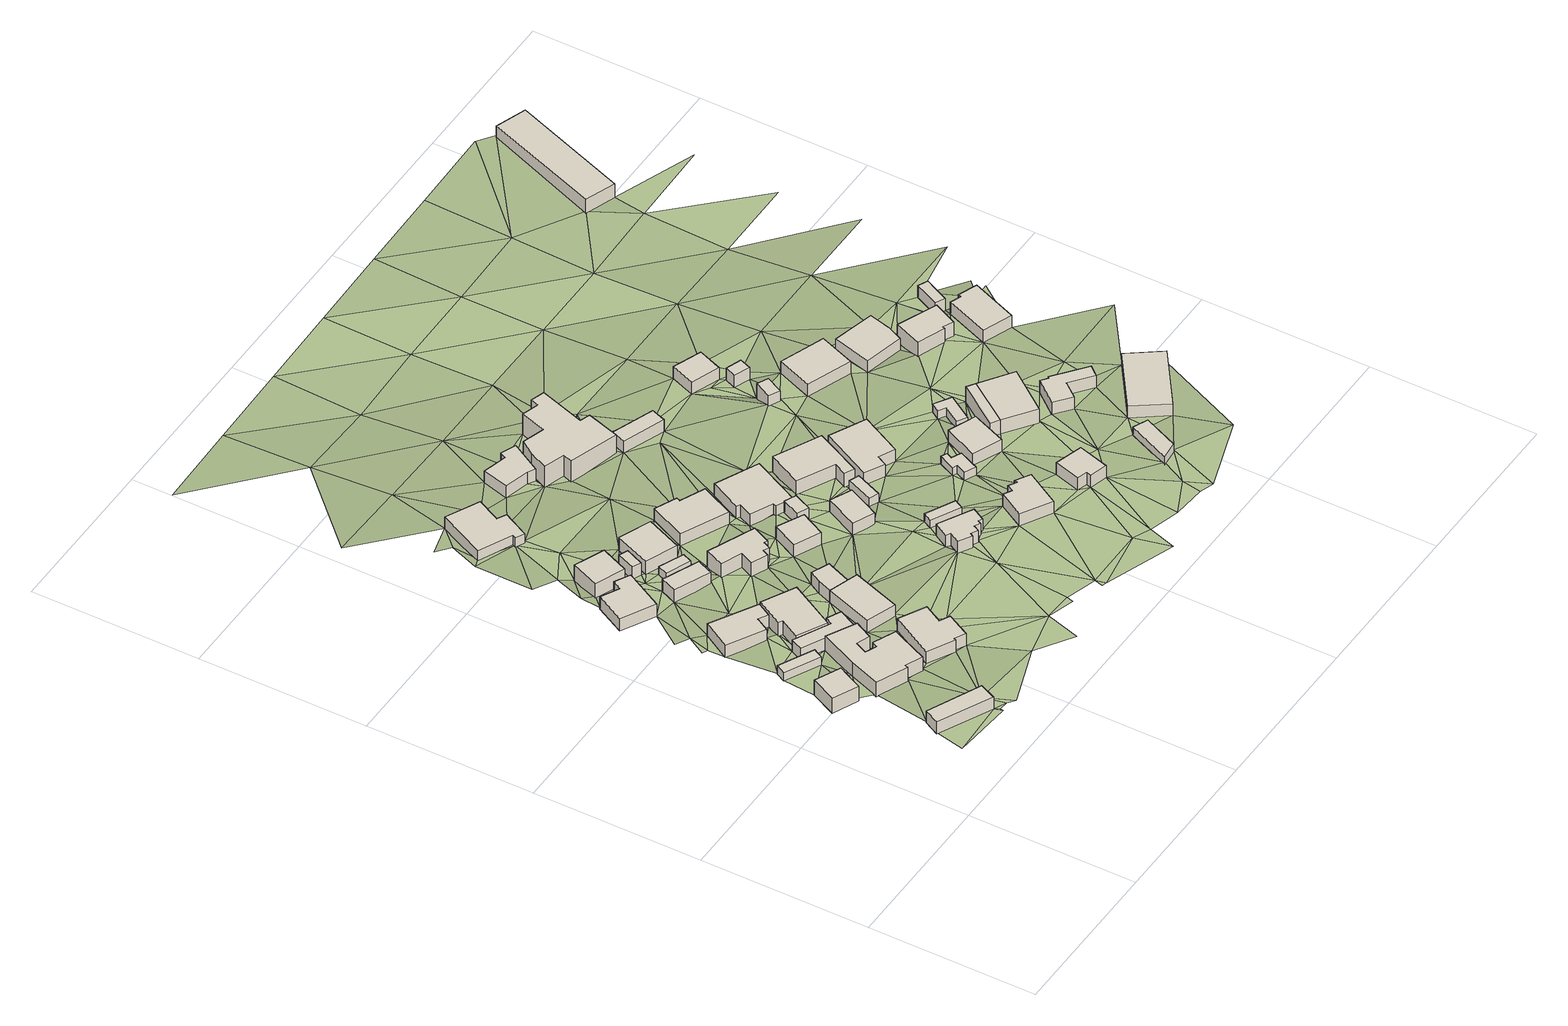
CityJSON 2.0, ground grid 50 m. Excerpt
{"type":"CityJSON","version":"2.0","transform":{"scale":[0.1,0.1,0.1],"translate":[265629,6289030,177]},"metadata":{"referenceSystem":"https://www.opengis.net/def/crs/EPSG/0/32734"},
"CityObjects":{
"building1":{"type":"Building","attributes":{"address":"Liedeman Street Mamre 7347 Cape Town","building":"civic","building:levels":"1","building_height":4.1,"roof_height":194.56,"ground_height":190.46,"plus_code":"4FRWFFPG+XQW"},"geometry":[{"type":"Solid","lod":"1","boundaries":[[[[0,1,2,3]],[[1,4,5,2]],[[4,6,7,5]],[[6,0,3,7]],[[3,2,5,7]],[[6,4,1,0]]]]}]},
"building2":{"type":"Building","attributes":{"address":"21 Adam Street Mamre 7347 Cape Town","building":"house","building:levels":"1","building_height":4.1,"roof_height":193.75,"ground_height":189.65,"plus_code":"4FRWFFQG+4P9"},"geometry":[{"type":"Solid","lod":"1","boundaries":[[[[8,9,10,11]],[[9,12,13,10]],[[12,14,15,13]],[[14,8,11,15]],[[11,10,13,15]],[[14,12,9,8]]]]}]},
"building3":{"type":"Building","attributes":{"building":"cabin","building:levels":"1","building_height":2.8,"roof_height":191.42,"ground_height":188.62,"plus_code":"4FRWFFQG+5Q7"},"geometry":[{"type":"Solid","lod":"1","boundaries":[[[[16,17,18,19]],[[17,20,21,18]],[[20,22,23,21]],[[22,16,19,23]],[[19,18,21,23]],[[22,20,17,16]]]]}]},
"building4":{"type":"Building","attributes":{"address":"23 Adam Street Mamre 7347 Cape Town","building":"house","building:levels":"1","building_height":4.1,"roof_height":193.64,"ground_height":189.54,"plus_code":"4FRWFFQG+4Q5"},"geometry":[{"type":"Solid","lod":"1","boundaries":[[[[24,25,26,27]],[[25,28,29,26]],[[28,30,31,29]],[[30,32,33,31]],[[32,34,35,33]],[[34,36,37,35]],[[36,38,39,37]],[[38,40,41,39]],[[40,42,43,41]],[[42,44,45,43]],[[44,46,47,45]],[[46,48,49,47]],[[48,24,27,49]],[[27,26,29,31,33,35,37,39,41,43,45,47,49]],[[48,46,44,42,40,38,36,34,32,30,28,25,24]]]]}]},
"building5":{"type":"Building","attributes":{"address":"5 Liedeman Street Mamre 7347 Cape Town","building":"house","building:levels":"1","building_height":4.1,"roof_height":191.62,"ground_height":187.52,"plus_code":"4FRWFFQG+6QW"},"geometry":[{"type":"Solid","lod":"1","boundaries":[[[[50,51,52,53]],[[51,54,55,52]],[[54,56,57,55]],[[56,58,59,57]],[[58,60,61,59]],[[60,50,53,61]],[[53,52,55,57,59,61]],[[60,58,56,54,51,50]]]]}]},
"building6":{"type":"Building","attributes":{"building":"yes","building:levels":"1","building_height":4.1,"roof_height":192.72,"ground_height":188.62,"plus_code":"4FRWFFQG+5R4"},"geometry":[{"type":"Solid","lod":"1","boundaries":[[[[62,63,64,65]],[[63,66,67,64]],[[66,68,69,67]],[[68,70,71,69]],[[70,72,73,71]],[[72,62,65,73]],[[65,64,67,69,71,73]],[[72,70,68,66,63,62]]]]}]},
"building7":{"type":"Building","attributes":{"address":"10 Liedeman Street Mamre 7347 Cape Town","building":"house","building:levels":"1","building_height":4.1,"roof_height":190.55,"ground_height":186.45,"plus_code":"4FRWFFQG+8QV"},"geometry":[{"type":"Solid","lod":"1","boundaries":[[[[74,75,76,77]],[[75,78,79,76]],[[78,80,81,79]],[[80,82,83,81]],[[82,84,85,83]],[[84,74,77,85]],[[77,76,79,81,83,85]],[[84,82,80,78,75,74]]]]}]},
"building8":{"type":"Building","attributes":{"address":"3 Liedeman Street Mamre 7347 Cape Town","building":"house","building:levels":"1","building_height":4.1,"roof_height":192.72,"ground_height":188.62,"plus_code":"4FRWFFQG+5RV"},"geometry":[{"type":"Solid","lod":"1","boundaries":[[[[86,87,88,89]],[[87,90,91,88]],[[90,92,93,91]],[[92,94,95,93]],[[94,96,97,95]],[[96,86,89,97]],[[89,88,91,93,95,97]],[[96,94,92,90,87,86]]]]}]},
"building9":{"type":"Building","attributes":{"address":"25 Adam Street Mamre 7347 Cape Town","building":"house","building:levels":"1","building_height":4.1,"roof_height":193.64,"ground_height":189.54,"plus_code":"4FRWFFQG+3VM"},"geometry":[{"type":"Solid","lod":"1","boundaries":[[[[98,99,100,101]],[[99,102,103,100]],[[102,104,105,103]],[[104,106,107,105]],[[106,108,109,107]],[[108,110,111,109]],[[110,112,113,111]],[[112,98,101,113]],[[101,100,103,105,107,109,111,113]],[[112,110,108,106,104,102,99,98]]]]}]},
"building10":{"type":"Building","attributes":{"address":"20 Kaap Street Mamre 7347 Cape Town","building":"house","building:levels":"1","building_height":4.1,"roof_height":190.55,"ground_height":186.45,"plus_code":"4FRWFFQG+9QQ"},"geometry":[{"type":"Solid","lod":"1","boundaries":[[[[114,115,116,117]],[[115,118,119,116]],[[118,120,121,119]],[[120,114,117,121]],[[117,116,119,121]],[[120,118,115,114]]]]}]},
"building11":{"type":"Building","attributes":{"address":"8 Liedeman Street Mamre 7347 Cape Town","building":"house","building:levels":"1","building_height":4.1,"roof_height":190.55,"ground_height":186.45,"plus_code":"4FRWFFQG+8R8"},"geometry":[{"type":"Solid","lod":"1","boundaries":[[[[122,123,124,125]],[[123,126,127,124]],[[126,128,129,127]],[[128,122,125,129]],[[125,124,127,129]],[[128,126,123,122]]]]}]},
"building12":{"type":"Building","attributes":{"address":"1 Liedeman Street Mamre 7347 Cape Town","building":"house","building:levels":"1","building_height":4.1,"roof_height":192.74,"ground_height":188.64,"plus_code":"4FRWFFQG+5V4"},"geometry":[{"type":"Solid","lod":"1","boundaries":[[[[130,131,132,133]],[[131,134,135,132]],[[134,136,137,135]],[[136,138,139,137]],[[138,130,133,139]],[[133,132,135,137,139]],[[138,136,134,131,130]]]]}]},
"building13":{"type":"Building","attributes":{"building":"garage","building:levels":"1","building_height":4.1,"roof_height":190.55,"ground_height":186.45,"plus_code":"4FRWFFQG+9R7"},"geometry":[{"type":"Solid","lod":"1","boundaries":[[[[140,141,142,143]],[[141,144,145,142]],[[144,146,147,145]],[[146,140,143,147]],[[143,142,145,147]],[[146,144,141,140]]]]}]},
"building14":{"type":"Building","attributes":{"building":"cabin","building:levels":"1","building_height":2.8,"roof_height":189.25,"ground_height":186.45,"plus_code":"4FRWFFQG+8RQ"},"geometry":[{"type":"Solid","lod":"1","boundaries":[[[[148,149,150,151]],[[149,152,153,150]],[[152,154,155,153]],[[154,148,151,155]],[[151,150,153,155]],[[154,152,149,148]]]]}]},
"building15":{"type":"Building","attributes":{"address":"Liedeman Street Mamre 7347 Cape Town","building":"garage","building:levels":"1","building_height":4.1,"roof_height":192.74,"ground_height":188.64,"plus_code":"4FRWFFQG+5VX"},"geometry":[{"type":"Solid","lod":"1","boundaries":[[[[131,130,133,132]],[[130,156,157,133]],[[156,158,159,157]],[[158,160,161,159]],[[160,131,132,161]],[[132,133,157,159,161]],[[160,158,156,130,131]]]]}]},
"building16":{"type":"Building","attributes":{"address":"43 Mamre 7347 Cape Town","building":"house","building:levels":"1","building_height":4.1,"roof_height":187.73,"ground_height":183.63,"plus_code":"4FRWFFQG+GRC"},"geometry":[{"type":"Solid","lod":"1","boundaries":[[[[162,163,164,165]],[[163,166,167,164]],[[166,168,169,167]],[[168,170,171,169]],[[170,172,173,171]],[[172,174,175,173]],[[174,176,177,175]],[[176,162,165,177]],[[165,164,167,169,171,173,175,177]],[[176,174,172,170,168,166,163,162]]]]}]},
"building17":{"type":"Building","attributes":{"address":"21 Kaap Street Mamre 7347 Cape Town","building":"house","building:levels":"1","building_height":4.1,"roof_height":190.55,"ground_height":186.45,"plus_code":"4FRWFFQG+9V6"},"geometry":[{"type":"Solid","lod":"1","boundaries":[[[[178,179,180,181]],[[179,182,183,180]],[[182,184,185,183]],[[184,178,181,185]],[[181,180,183,185]],[[184,182,179,178]]]]}]},
"building18":{"type":"Building","attributes":{"address":"6 Liedeman Street Mamre 7347 Cape Town","building":"house","building:levels":"1","building_height":4.1,"roof_height":191.62,"ground_height":187.52,"plus_code":"4FRWFFQG+7WJ"},"geometry":[{"type":"Solid","lod":"1","boundaries":[[[[186,187,188,189]],[[187,190,191,188]],[[190,192,193,191]],[[192,194,195,193]],[[194,196,197,195]],[[196,198,199,197]],[[198,200,201,199]],[[200,202,203,201]],[[202,204,205,203]],[[204,186,189,205]],[[189,188,191,193,195,197,199,201,203,205]],[[204,202,200,198,196,194,192,190,187,186]]]]}]},
"building19":{"type":"Building","attributes":{"address":"4 Liedeman Street Mamre 7347 Cape Town","building":"house","building:levels":"1","building_height":4.1,"roof_height":191.62,"ground_height":187.52,"plus_code":"4FRWFFQG+7X2"},"geometry":[{"type":"Solid","lod":"1","boundaries":[[[[206,207,208,209]],[[207,210,211,208]],[[210,212,213,211]],[[212,206,209,213]],[[209,208,211,213]],[[212,210,207,206]]]]}]},
"building20":{"type":"Building","attributes":{"address":"22 Kaap Street Mamre 7347 Cape Town","building":"house","building:levels":"1","building_height":4.1,"roof_height":190.21,"ground_height":186.11,"plus_code":"4FRWFFQG+9W4"},"geometry":[{"type":"Solid","lod":"1","boundaries":[[[[214,215,216,217]],[[215,218,219,216]],[[218,220,221,219]],[[220,222,223,221]],[[222,224,225,223]],[[224,214,217,225]],[[217,216,219,221,223,225]],[[224,222,220,218,215,214]]]]}]},
"building21":{"type":"Building","attributes":{"building":"garage","building:levels":"1","building_height":4.1,"roof_height":191.6,"ground_height":187.5,"plus_code":"4FRWFFQG+7XG"},"geometry":[{"type":"Solid","lod":"1","boundaries":[[[[226,227,228,229]],[[227,230,231,228]],[[230,232,233,231]],[[232,226,229,233]],[[229,228,231,233]],[[232,230,227,226]]]]}]},
"building22":{"type":"Building","attributes":{"address":"Mamre 7347 Cape Town","building":"house","building:levels":"1","building_height":4.1,"roof_height":186.85,"ground_height":182.75,"plus_code":"4FRWFFQG+GWJ"},"geometry":[{"type":"Solid","lod":"1","boundaries":[[[[234,235,236,237]],[[235,238,239,236]],[[238,240,241,239]],[[240,242,243,241]],[[242,244,245,243]],[[244,246,247,245]],[[246,234,237,247]],[[237,236,239,241,243,245,247]],[[246,244,242,240,238,235,234]]]]}]},
"building23":{"type":"Building","attributes":{"address":"3 Elim Street Mamre 7347 Cape Town","building":"house","building:levels":"1","building_height":4.1,"roof_height":192.75,"ground_height":188.65,"plus_code":"4FRWFFQH+42H"},"geometry":[{"type":"Solid","lod":"1","boundaries":[[[[248,249,250,251]],[[249,252,253,250]],[[252,254,255,253]],[[254,256,257,255]],[[256,258,259,257]],[[258,260,261,259]],[[260,262,263,261]],[[262,264,265,263]],[[264,266,267,265]],[[266,268,269,267]],[[268,270,271,269]],[[270,248,251,271]],[[251,250,253,255,257,259,261,263,265,267,269,271]],[[270,268,266,264,262,260,258,256,254,252,249,248]]]]}]},
"building24":{"type":"Building","attributes":{"address":"2 Liedeman Street Mamre 7347 Cape Town","building":"house","building:levels":"1","building_height":4.1,"roof_height":191.6,"ground_height":187.5,"plus_code":"4FRWFFQH+62F"},"geometry":[{"type":"Solid","lod":"1","boundaries":[[[[272,273,274,275]],[[273,276,277,274]],[[276,278,279,277]],[[278,272,275,279]],[[275,274,277,279]],[[278,276,273,272]]]]}]},
"building25":{"type":"Building","attributes":{"address":"23 Kaap Street Mamre 7347 Cape Town","building":"house","building:levels":"1","building_height":4.1,"roof_height":190.15,"ground_height":186.05,"plus_code":"4FRWFFQG+8X8"},"geometry":[{"type":"Solid","lod":"1","boundaries":[[[[280,281,282,283]],[[281,284,285,282]],[[284,286,287,285]],[[286,288,289,287]],[[288,290,291,289]],[[290,292,293,291]],[[292,294,295,293]],[[294,280,283,295]],[[283,282,285,287,289,291,293,295]],[[294,292,290,288,286,284,281,280]]]]}]},
"building26":{"type":"Building","attributes":{"building":"cabin","building:levels":"1","building_height":2.8,"roof_height":191.45,"ground_height":188.65,"plus_code":"4FRWFFQH+43R"},"geometry":[{"type":"Solid","lod":"1","boundaries":[[[[296,297,298,299]],[[297,300,301,298]],[[300,302,303,301]],[[302,296,299,303]],[[299,298,301,303]],[[302,300,297,296]]]]}]},
"building27":{"type":"Building","attributes":{"building":"cabin","building:levels":"1","building_height":2.8,"roof_height":190.3,"ground_height":187.5,"plus_code":"4FRWFFQH+63J"},"geometry":[{"type":"Solid","lod":"1","boundaries":[[[[304,305,306,307]],[[305,308,309,306]],[[308,310,311,309]],[[310,304,307,311]],[[307,306,309,311]],[[310,308,305,304]]]]}]},
"building28":{"type":"Building","attributes":{"address":"8 Gousblom Avenue Mamre 7347 Cape Town","building":"house","building:levels":"2","building_height":6.9,"roof_height":189.65,"ground_height":182.75,"plus_code":"4FRWFFQG+GX6"},"geometry":[{"type":"Solid","lod":"1","boundaries":[[[[312,313,314,315]],[[313,316,317,314]],[[316,318,319,317]],[[318,320,321,319]],[[320,322,323,321]],[[322,324,325,323]],[[324,326,327,325]],[[326,328,329,327]],[[328,330,331,329]],[[330,332,333,331]],[[332,334,335,333]],[[334,336,337,335]],[[336,312,315,337]],[[315,314,317,319,321,323,325,327,329,331,333,335,337]],[[336,334,332,330,328,326,324,322,320,318,316,313,312]]]]}]},
"building29":{"type":"Building","attributes":{"address":"2 Elim Street Mamre 7347 Cape Town","building":"house","building:levels":"1","building_height":4.1,"roof_height":193.59,"ground_height":189.49,"plus_code":"4FRWFFQH+34V"},"geometry":[{"type":"Solid","lod":"1","boundaries":[[[[338,339,340,341]],[[339,342,343,340]],[[342,344,345,343]],[[344,346,347,345]],[[346,348,349,347]],[[348,350,351,349]],[[350,352,353,351]],[[352,338,341,353]],[[341,340,343,345,347,349,351,353]],[[352,350,348,346,344,342,339,338]]]]}]},
"building30":{"type":"Building","attributes":{"address":"24 Kaap Street Mamre 7347 Cape Town","building":"house","building:levels":"1","building_height":4.1,"roof_height":191.6,"ground_height":187.5,"plus_code":"4FRWFFQH+73F"},"geometry":[{"type":"Solid","lod":"1","boundaries":[[[[354,355,356,357]],[[355,358,359,356]],[[358,360,361,359]],[[360,362,363,361]],[[362,364,365,363]],[[364,354,357,365]],[[357,356,359,361,363,365]],[[364,362,360,358,355,354]]]]}]},
"building31":{"type":"Building","attributes":{"address":"7 Gousblom Avenue Mamre 7347 Cape Town","building":"house","building:levels":"1","building_height":4.1,"roof_height":188.27,"ground_height":184.17,"plus_code":"4FRWFFQH+F24"},"geometry":[{"type":"Solid","lod":"1","boundaries":[[[[366,367,368,369]],[[367,370,371,368]],[[370,372,373,371]],[[372,366,369,373]],[[369,368,371,373]],[[372,370,367,366]]]]}]},
"building32":{"type":"Building","attributes":{"address":"25 Kaap Street Mamre 7347 Cape Town","building":"house","building:levels":"1","building_height":4.1,"roof_height":191.55,"ground_height":187.45,"plus_code":"4FRWFFQH+742"},"geometry":[{"type":"Solid","lod":"1","boundaries":[[[[374,375,376,377]],[[375,378,379,376]],[[378,380,381,379]],[[380,382,383,381]],[[382,384,385,383]],[[384,374,377,385]],[[377,376,379,381,383,385]],[[384,382,380,378,375,374]]]]}]},
"building33":{"type":"Building","attributes":{"address":"Kaap Street Mamre 7347 Cape Town","building":"cabin","building:levels":"1","building_height":2.8,"roof_height":191.45,"ground_height":188.65,"plus_code":"4FRWFFQH+549"},"geometry":[{"type":"Solid","lod":"1","boundaries":[[[[386,387,388,389]],[[387,390,391,388]],[[390,392,393,391]],[[392,394,395,393]],[[394,396,397,395]],[[396,398,399,397]],[[398,400,401,399]],[[400,386,389,401]],[[389,388,391,393,395,397,399,401]],[[400,398,396,394,392,390,387,386]]]]}]},
"building34":{"type":"Building","attributes":{"address":"1 Elim Street Mamre 7347 Cape Town","building":"house","building:levels":"1","building_height":4.1,"roof_height":193.57,"ground_height":189.47,"plus_code":"4FRWFFQH+359"},"geometry":[{"type":"Solid","lod":"1","boundaries":[[[[402,403,404,405]],[[403,406,407,404]],[[406,408,409,407]],[[408,410,411,409]],[[410,412,413,411]],[[412,402,405,413]],[[405,404,407,409,411,413]],[[412,410,408,406,403,402]]]]}]},
"building35":{"type":"Building","attributes":{"address":"26 Kaap Street Mamre 7347 Cape Town","building":"house","building:levels":"1","building_height":4.1,"roof_height":192.75,"ground_height":188.65,"plus_code":"4FRWFFQH+55G"},"geometry":[{"type":"Solid","lod":"1","boundaries":[[[[414,415,416,417]],[[415,418,419,416]],[[418,420,421,419]],[[420,414,417,421]],[[417,416,419,421]],[[420,418,415,414]]]]}]},
"building36":{"type":"Building","attributes":{"building":"cabin","building:levels":"1","building_height":2.8,"roof_height":188.77,"ground_height":185.97,"plus_code":"4FRWFFQH+95C"},"geometry":[{"type":"Solid","lod":"1","boundaries":[[[[422,423,424,425]],[[423,426,427,424]],[[426,428,429,427]],[[428,422,425,429]],[[425,424,427,429]],[[428,426,423,422]]]]}]},
"building37":{"type":"Building","attributes":{"building":"cabin","building:levels":"1","building_height":2.8,"roof_height":192.27,"ground_height":189.47,"plus_code":"4FRWFFQH+27F"},"geometry":[{"type":"Solid","lod":"1","boundaries":[[[[430,431,432,433]],[[431,434,435,432]],[[434,436,437,435]],[[436,430,433,437]],[[433,432,435,437]],[[436,434,431,430]]]]}]},
"building38":{"type":"Building","attributes":{"building":"cabin","building:levels":"1","building_height":2.8,"roof_height":190.32,"ground_height":187.52,"plus_code":"4FRWFFQH+667"},"geometry":[{"type":"Solid","lod":"1","boundaries":[[[[438,439,440,441]],[[439,442,443,440]],[[442,444,445,443]],[[444,446,447,445]],[[446,448,449,447]],[[448,438,441,449]],[[441,440,443,445,447,449]],[[448,446,444,442,439,438]]]]}]},
"building39":{"type":"Building","attributes":{"building":"garage","building:levels":"1","building_height":4.1,"roof_height":192.78,"ground_height":188.68,"plus_code":"4FRWFFQH+56P"},"geometry":[{"type":"Solid","lod":"1","boundaries":[[[[450,451,452,453]],[[451,454,455,452]],[[454,456,457,455]],[[456,450,453,457]],[[453,452,455,457]],[[456,454,451,450]]]]}]},
"building40":{"type":"Building","attributes":{"address":"6 Gousblom Avenue Mamre 7347 Cape Town","building":"house","building:levels":"1","building_height":4.1,"roof_height":187.82,"ground_height":183.72,"plus_code":"4FRWFFQH+F45"},"geometry":[{"type":"Solid","lod":"1","boundaries":[[[[458,459,460,461]],[[459,462,463,460]],[[462,464,465,463]],[[464,458,461,465]],[[461,460,463,465]],[[464,462,459,458]]]]}]},
"building41":{"type":"Building","attributes":{"address":"Gousblom Avenue Mamre 7347 Cape Town","building":"garage","building:levels":"1","building_height":4.1,"roof_height":187.82,"ground_height":183.72,"plus_code":"4FRWFFQH+C57"},"geometry":[{"type":"Solid","lod":"1","boundaries":[[[[466,467,468,469]],[[467,470,471,468]],[[470,472,473,471]],[[472,466,469,473]],[[469,468,471,473]],[[472,470,467,466]]]]}]},
"building42":{"type":"Building","attributes":{"address":"27 Kaap Street Mamre 7347 Cape Town","building":"house","building:levels":"1","building_height":4.1,"roof_height":192.78,"ground_height":188.68,"plus_code":"4FRWFFQH+57C"},"geometry":[{"type":"Solid","lod":"1","boundaries":[[[[451,450,453,452]],[[450,474,475,453]],[[474,476,477,475]],[[476,451,452,477]],[[452,453,475,477]],[[476,474,450,451]]]]}]},
"building43":{"type":"Building","attributes":{"address":"4 Gousblom Avenue Mamre 7347 Cape Town","building":"house","building:levels":"1","building_height":4.1,"roof_height":189.99,"ground_height":185.89,"plus_code":"4FRWFFQH+962"},"geometry":[{"type":"Solid","lod":"1","boundaries":[[[[478,479,480,481]],[[479,482,483,480]],[[482,484,485,483]],[[484,478,481,485]],[[481,480,483,485]],[[484,482,479,478]]]]}]},
"building44":{"type":"Building","attributes":{"address":"28 Kaap Street Mamre 7347 Cape Town","building":"house","building:levels":"1","building_height":4.1,"roof_height":192.83,"ground_height":188.73,"plus_code":"4FRWFFQH+47X"},"geometry":[{"type":"Solid","lod":"1","boundaries":[[[[486,487,488,489]],[[487,490,491,488]],[[490,492,493,491]],[[492,494,495,493]],[[494,496,497,495]],[[496,498,499,497]],[[498,500,501,499]],[[500,486,489,501]],[[489,488,491,493,495,497,499,501]],[[500,498,496,494,492,490,487,486]]]]}]},
"building45":{"type":"Building","attributes":{"address":"30 Kaap Street Mamre 7347 Cape Town","building":"house","building:levels":"1","building_height":4.1,"roof_height":193.74,"ground_height":189.64,"plus_code":"4FRWFFQH+38H"},"geometry":[{"type":"Solid","lod":"1","boundaries":[[[[502,503,504,505]],[[503,506,507,504]],[[506,508,509,507]],[[508,502,505,509]],[[505,504,507,509]],[[508,506,503,502]]]]}]},
"building46":{"type":"Building","attributes":{"address":"3 Gousblom Avenue Mamre 7347 Cape Town","building":"house","building:levels":"1","building_height":4.1,"roof_height":189.99,"ground_height":185.89,"plus_code":"4FRWFFQH+87M"},"geometry":[{"type":"Solid","lod":"1","boundaries":[[[[510,511,512,513]],[[511,514,515,512]],[[514,516,517,515]],[[516,518,519,517]],[[518,510,513,519]],[[513,512,515,517,519]],[[518,516,514,511,510]]]]}]},
"building47":{"type":"Building","attributes":{"address":"2 Gousblom Avenue Mamre 7347 Cape Town","building":"house","building:levels":"1","building_height":4.1,"roof_height":191.67,"ground_height":187.57,"plus_code":"4FRWFFQH+78M"},"geometry":[{"type":"Solid","lod":"1","boundaries":[[[[520,521,522,523]],[[521,524,525,522]],[[524,526,527,525]],[[526,528,529,527]],[[528,530,531,529]],[[530,520,523,531]],[[523,522,525,527,529,531]],[[530,528,526,524,521,520]]]]}]},
"building48":{"type":"Building","attributes":{"address":"29 Kaap Street Mamre 7347 Cape Town","building":"house","building:levels":"1","building_height":4.1,"roof_height":191.67,"ground_height":187.57,"plus_code":"4FRWFFQH+793"},"geometry":[{"type":"Solid","lod":"1","boundaries":[[[[532,533,534,535]],[[533,536,537,534]],[[536,538,539,537]],[[538,540,541,539]],[[540,542,543,541]],[[542,532,535,543]],[[535,534,537,539,541,543]],[[542,540,538,536,533,532]]]]}]},
"building49":{"type":"Building","attributes":{"building":"garage","building:levels":"1","building_height":4.1,"roof_height":190.01,"ground_height":185.91,"plus_code":"4FRWFFQH+893"},"geometry":[{"type":"Solid","lod":"1","boundaries":[[[[544,545,546,547]],[[545,548,549,546]],[[548,550,551,549]],[[550,544,547,551]],[[547,546,549,551]],[[550,548,545,544]]]]}]},
"building50":{"type":"Building","attributes":{"building":"greenhouse","building:levels":"1","building_height":4.1,"roof_height":186.63,"ground_height":182.53,"plus_code":"4FRWFFQH+P98"},"geometry":[{"type":"Solid","lod":"1","boundaries":[[[[552,553,554,555]],[[553,556,557,554]],[[556,558,559,557]],[[558,552,555,559]],[[555,554,557,559]],[[558,556,553,552]]]]}]},
"terrain1":{"type":"TINRelief","geometry":[{"type":"CompositeSurface","lod":"1","boundaries":[[[4,560,561]],[[4,561,562]],[[563,564,565]],[[4,562,566]],[[567,565,568]],[[6,564,563]],[[17,569,14]],[[4,566,570]],[[567,568,571]],[[571,17,14]],[[4,570,6]],[[572,6,570]],[[571,568,17]],[[573,20,63]],[[573,63,62]],[[574,573,575]],[[564,6,576]],[[577,578,579]],[[50,578,574]],[[580,564,576]],[[17,568,24]],[[62,575,573]],[[50,579,578]],[[24,20,17]],[[24,63,20]],[[572,581,6]],[[582,579,75]],[[576,6,102]],[[44,583,584]],[[585,584,583]],[[62,586,587]],[[66,63,24]],[[62,587,575]],[[44,584,588]],[[72,586,62]],[[99,589,576]],[[99,576,102]],[[590,587,586]],[[579,50,122]],[[102,6,106]],[[588,584,589]],[[575,587,58]],[[6,581,106]],[[72,591,586]],[[58,56,575]],[[122,75,579]],[[66,24,48]],[[592,593,594]],[[589,99,98]],[[50,60,595]],[[589,134,588]],[[122,50,595]],[[48,588,134]],[[86,58,587]],[[591,72,70]],[[82,80,594]],[[594,80,592]],[[134,66,48]],[[106,104,102]],[[60,58,86]],[[134,589,98]],[[134,68,66]],[[593,592,120]],[[122,128,75]],[[70,596,591]],[[75,128,78]],[[597,593,120]],[[598,592,80]],[[60,86,596]],[[131,70,68]],[[134,98,599]],[[131,68,134]],[[122,595,600]],[[80,78,598]],[[601,602,597]],[[602,601,603]],[[131,596,70]],[[604,595,60]],[[78,128,605]],[[98,112,599]],[[140,598,78]],[[581,606,106]],[[78,605,140]],[[110,108,607]],[[605,128,154]],[[607,112,110]],[[608,609,603]],[[597,120,610]],[[606,108,106]],[[611,600,595]],[[141,140,605]],[[60,596,604]],[[603,601,608]],[[598,140,146]],[[605,154,152]],[[605,612,141]],[[128,126,154]],[[152,612,605]],[[604,611,595]],[[581,613,606]],[[160,596,131]],[[146,118,598]],[[610,120,118]],[[108,606,607]],[[610,601,597]],[[141,612,144]],[[596,160,158]],[[614,609,162]],[[162,609,608]],[[615,608,601]],[[126,600,611]],[[148,154,126]],[[178,612,152]],[[616,118,146]],[[617,138,599]],[[144,612,616]],[[596,158,618]],[[146,144,616]],[[604,596,618]],[[610,118,616]],[[611,186,126]],[[601,610,619]],[[126,186,148]],[[152,149,178]],[[620,611,604]],[[148,186,149]],[[156,130,138]],[[621,162,622]],[[599,112,623]],[[112,607,623]],[[186,215,149]],[[206,158,156]],[[178,149,215]],[[618,158,206]],[[606,624,607]],[[623,617,599]],[[625,618,626]],[[606,627,628]],[[618,629,626]],[[178,215,179]],[[172,176,174]],[[629,618,206]],[[630,619,610]],[[621,622,631]],[[138,617,272]],[[610,616,630]],[[632,626,629]],[[626,632,633]],[[622,162,176]],[[272,156,138]],[[624,606,628]],[[214,616,179]],[[186,218,215]],[[206,156,207]],[[624,623,607]],[[619,634,172]],[[632,629,212]],[[212,629,206]],[[215,214,179]],[[635,218,186]],[[172,235,176]],[[632,212,635]],[[156,272,207]],[[630,616,214]],[[248,617,623]],[[628,636,624]],[[622,176,234]],[[637,272,617]],[[617,248,637]],[[212,286,635]],[[630,634,619]],[[636,638,639]],[[235,172,634]],[[234,176,235]],[[631,640,641]],[[218,635,286]],[[210,226,212]],[[286,212,642]],[[214,224,630]],[[281,218,286]],[[643,623,624]],[[642,212,226]],[[207,272,227]],[[227,210,207]],[[248,623,249]],[[286,284,281]],[[643,624,644]],[[281,220,218]],[[226,210,227]],[[224,222,220]],[[624,636,338]],[[235,634,238]],[[636,639,645]],[[646,286,642]],[[622,647,631]],[[226,232,642]],[[648,643,644]],[[270,637,248]],[[649,272,637]],[[622,234,647]],[[272,278,227]],[[634,240,238]],[[644,624,338]],[[630,650,634]],[[281,280,220]],[[637,270,296]],[[642,232,651]],[[652,644,653]],[[240,634,654]],[[230,227,278]],[[649,637,302]],[[230,651,232]],[[234,246,244]],[[296,302,637]],[[650,655,634]],[[372,630,224]],[[645,639,656]],[[338,653,644]],[[657,653,658]],[[296,270,297]],[[659,230,278]],[[654,242,240]],[[230,660,651]],[[338,636,339]],[[244,647,234]],[[653,338,658]],[[302,308,649]],[[339,636,645]],[[270,268,297]],[[640,631,661]],[[372,650,630]],[[276,649,305]],[[660,230,659]],[[220,662,224]],[[276,659,278]],[[649,308,305]],[[654,663,242]],[[651,660,294]],[[308,302,300]],[[661,631,647]],[[220,280,662]],[[658,352,268]],[[352,658,338]],[[304,659,276]],[[276,305,304]],[[663,664,242]],[[268,352,297]],[[280,294,665]],[[242,666,244]],[[660,659,667]],[[656,668,645]],[[662,372,224]],[[304,669,659]],[[300,297,352]],[[650,372,670]],[[647,244,666]],[[660,354,294]],[[669,667,659]],[[662,280,665]],[[242,664,666]],[[671,310,308]],[[300,352,348]],[[304,672,669]],[[354,665,294]],[[308,300,400]],[[672,304,310]],[[671,308,380]],[[671,672,310]],[[348,352,350]],[[673,640,661]],[[670,372,370]],[[645,668,406]],[[387,300,348]],[[339,645,406]],[[400,380,308]],[[647,666,312]],[[332,670,370]],[[387,400,300]],[[344,348,346]],[[671,375,672]],[[665,366,662]],[[344,390,348]],[[342,339,402]],[[662,366,372]],[[313,312,666]],[[387,348,390]],[[406,402,339]],[[674,408,668]],[[661,647,675]],[[342,390,344]],[[382,380,384]],[[354,676,665]],[[367,332,370]],[[386,400,387]],[[334,332,677]],[[400,398,380]],[[375,678,672]],[[647,312,675]],[[406,668,408]],[[398,384,380]],[[336,334,677]],[[402,412,342]],[[402,406,403]],[[332,367,677]],[[676,354,678]],[[665,679,366]],[[390,414,392]],[[415,390,342]],[[396,394,392]],[[680,681,674]],[[681,408,674]],[[675,312,336]],[[415,342,412]],[[414,390,415]],[[420,384,398]],[[682,673,661]],[[398,396,420]],[[678,375,676]],[[392,414,420]],[[396,392,420]],[[676,679,665]],[[366,458,367]],[[682,661,675]],[[680,683,681]],[[412,410,415]],[[676,375,374]],[[684,408,681]],[[464,677,367]],[[384,420,438]],[[374,384,438]],[[408,685,410]],[[336,677,686]],[[458,366,679]],[[408,684,685]],[[681,683,687]],[[418,415,688]],[[415,689,688]],[[684,681,687]],[[464,367,458]],[[690,420,418]],[[691,673,682]],[[692,676,374]],[[415,410,693]],[[420,690,438]],[[679,676,694]],[[336,695,675]],[[685,693,410]],[[415,693,689]],[[448,374,438]],[[418,696,690]],[[679,428,458]],[[692,694,676]],[[464,686,677]],[[436,685,684]],[[438,690,439]],[[697,458,428]],[[688,454,418]],[[687,683,698]],[[459,458,697]],[[699,374,448]],[[428,466,697]],[[696,418,454]],[[682,675,695]],[[479,692,374]],[[695,336,686]],[[685,496,693]],[[472,697,466]],[[692,700,694]],[[428,701,467]],[[466,428,467]],[[436,508,685]],[[694,700,701]],[[472,459,697]],[[446,696,454]],[[496,685,498]],[[511,374,699]],[[508,498,685]],[[701,700,467]],[[511,479,374]],[[699,448,446]],[[472,470,459]],[[462,686,464]],[[502,702,687]],[[436,702,508]],[[462,459,470]],[[467,700,470]],[[699,446,454]],[[693,496,494]],[[698,502,687]],[[682,703,691]],[[699,454,451]],[[702,502,508]],[[693,494,704]],[[703,682,695]],[[498,508,486]],[[470,700,705]],[[462,470,705]],[[479,511,706]],[[500,498,486]],[[707,511,699]],[[492,490,494]],[[494,490,704]],[[708,686,462]],[[479,706,482]],[[451,532,699]],[[510,706,511]],[[482,705,700]],[[708,695,686]],[[532,451,704]],[[482,706,510]],[[691,703,709]],[[508,506,486]],[[503,502,698]],[[490,710,704]],[[511,707,514]],[[707,699,711]],[[708,462,705]],[[710,490,487]],[[699,532,711]],[[510,518,482]],[[487,486,506]],[[520,514,707]],[[710,532,704]],[[518,705,482]],[[712,703,695]],[[710,487,506]],[[514,520,516]],[[695,708,712]],[[713,711,714]],[[532,714,711]],[[532,710,533]],[[516,520,715]],[[703,716,709]],[[518,516,715]],[[542,714,532]],[[705,518,717]],[[717,708,705]],[[520,718,715]],[[506,719,710]],[[716,703,712]],[[718,714,542]],[[544,718,542]],[[710,719,533]],[[715,718,544]],[[542,545,544]],[[518,715,717]],[[538,542,540]],[[545,542,538]],[[715,544,550]],[[712,708,720]],[[721,709,716]],[[536,545,538]],[[545,536,548]],[[722,536,533]],[[708,717,720]],[[723,716,712]],[[536,724,548]],[[725,715,550]],[[725,717,715]],[[726,712,720]],[[726,723,712]],[[727,721,716]],[[728,720,717]],[[716,723,729]],[[723,726,556]],[[726,720,730]],[[729,727,716]],[[731,556,726]]]}]}
},
"vertices":[
[131,204,135],[108,159,135],[108,159,176],[131,204,176],[264,83,135],[264,83,176],[287,132,135],[287,132,176],
[55,440,117],[130,405,117],[130,405,168],[55,440,168],[167,481,117],[167,481,168],[92,516,117],[92,516,168],
[98,611,116],[200,559,116],[200,559,144],[98,611,144],[215,588,116],[215,588,144],[113,639,116],[113,639,144],
[252,579,116],[201,467,116],[201,467,166],[252,579,166],[167,375,116],[167,375,166],[258,335,116],[258,335,166],[262,345,116],[262,345,166],[312,323,116],[312,323,166],[361,433,116],[361,433,166],[295,462,116],[295,462,166],[287,445,116],[287,445,166],[253,460,116],[253,460,166],[270,495,116],[270,495,166],[310,481,116],[310,481,166],[337,534,116],[337,534,166],
[157,874,105],[109,792,105],[109,792,146],[157,874,146],[216,732,105],[216,732,146],[239,772,105],[239,772,146],[266,756,105],[266,756,146],[290,798,105],[290,798,146],
[206,649,116],[188,613,116],[188,613,157],[206,649,157],[334,540,116],[334,540,157],[363,597,116],[363,597,157],[322,617,116],[322,617,157],[311,596,116],[311,596,157],
[67,1081,94],[164,1029,94],[164,1029,136],[67,1081,136],[226,1144,94],[226,1144,136],[182,1168,94],[182,1168,136],[167,1141,94],[167,1141,136],[114,1169,94],[114,1169,136],
[288,794,105],[244,714,105],[244,714,157],[288,794,157],[255,708,105],[255,708,157],[223,650,105],[223,650,157],[308,604,105],[308,604,157],[384,743,105],[384,743,157],
[405,455,125],[334,326,125],[334,326,166],[405,455,166],[412,284,125],[412,284,166],[415,290,125],[415,290,166],[446,274,125],[446,274,166],[483,343,125],[483,343,166],[453,359,125],[453,359,166],[483,413,125],[483,413,166],
[149,1204,82],[237,1168,82],[237,1168,136],[149,1204,136],[272,1251,82],[272,1251,136],[184,1288,82],[184,1288,136],
[233,1018,94],[340,973,94],[340,973,136],[233,1018,136],[360,1021,94],[360,1021,136],[254,1066,94],[254,1066,136],
[475,645,116],[417,664,116],[417,664,157],[475,645,157],[368,522,116],[368,522,157],[456,492,116],[456,492,157],[505,635,116],[505,635,157],
[253,1156,94],[279,1145,94],[279,1145,136],[253,1156,136],[302,1198,94],[302,1198,136],[275,1209,94],[275,1209,136],
[364,1047,94],[376,1076,94],[376,1076,122],[364,1047,122],[304,1107,94],[304,1107,122],[291,1077,94],[291,1077,122],
[504,718,116],[504,718,157],[452,740,116],[452,740,157],[433,707,116],[433,707,157],
[199,1684,66],[130,1544,66],[130,1544,107],[199,1684,107],[227,1497,66],[227,1497,107],[222,1487,66],[222,1487,107],[249,1474,66],[249,1474,107],[288,1552,66],[288,1552,107],[262,1566,66],[262,1566,107],[296,1636,66],[296,1636,107],
[383,1099,91],[428,1206,91],[428,1206,136],[383,1099,136],[334,1244,91],[334,1244,136],[290,1137,91],[290,1137,136],
[395,1017,91],[372,961,91],[372,961,146],[395,1017,146],[432,936,91],[432,936,146],[414,897,91],[414,897,146],[462,876,91],[462,876,146],[471,895,91],[471,895,146],[488,887,91],[488,887,146],[498,908,91],[498,908,146],[508,904,91],[508,904,146],[533,958,91],[533,958,146],
[529,839,105],[606,802,105],[606,802,146],[529,839,146],[643,876,105],[643,876,146],[566,914,105],[566,914,146],
[479,1225,91],[429,1117,91],[429,1117,132],[479,1225,132],[566,1054,91],[566,1054,132],[611,1152,91],[611,1152,132],[538,1185,91],[538,1185,132],[543,1196,91],[543,1196,132],
[638,893,105],[671,878,105],[671,878,146],[638,893,146],[695,931,105],[695,931,146],[662,946,105],[662,946,146],
[410,1692,58],[389,1614,58],[389,1614,98],[410,1692,98],[462,1594,58],[462,1594,98],[484,1582,58],[484,1582,98],[536,1673,58],[536,1673,98],[492,1691,58],[492,1691,98],[483,1673,58],[483,1673,98],
[750,516,117],[763,509,117],[763,509,158],[750,516,158],[745,478,117],[745,478,158],[783,456,117],[783,456,158],[788,465,117],[788,465,158],[808,454,117],[808,454,158],[818,472,117],[818,472,158],[834,463,117],[834,463,158],[840,474,117],[840,474,158],[852,468,117],[852,468,158],[873,506,117],[873,506,158],[775,560,117],[775,560,158],
[678,752,105],[741,723,105],[741,723,146],[678,752,146],[787,819,105],[787,819,146],[725,848,105],[725,848,146],
[639,1142,91],[593,1048,91],[593,1048,132],[639,1142,132],[603,1043,91],[603,1043,132],[585,1004,91],[585,1004,132],[650,972,91],[650,972,132],[646,963,91],[646,963,132],[695,940,91],[695,940,132],[765,1083,91],[765,1083,132],
[792,588,117],[876,545,117],[876,545,144],[792,588,144],[890,571,117],[890,571,144],[806,614,117],[806,614,144],
[826,851,105],[794,772,105],[794,772,133],[826,851,133],[822,760,105],[822,760,133],[855,839,105],[855,839,133],
[678,1712,55],[670,1688,55],[670,1688,127],[678,1712,127],[621,1703,55],[621,1703,127],[597,1627,55],[597,1627,127],[530,1648,55],[530,1648,127],[501,1604,55],[501,1604,127],[477,1551,55],[477,1551,127],[539,1531,55],[539,1531,127],[530,1504,55],[530,1504,127],[675,1456,55],[675,1456,127],[705,1554,55],[705,1554,127],[675,1564,55],[675,1564,127],[719,1699,55],[719,1699,127],
[909,392,125],[996,342,125],[996,342,166],[909,392,166],[1055,444,125],[1055,444,166],[1013,469,125],[1013,469,166],[1011,459,125],[1011,459,166],[987,473,125],[987,473,166],[976,454,125],[976,454,166],[952,468,125],[952,468,166],
[793,1059,91],[743,959,91],[743,959,146],[793,1059,146],[849,905,91],[849,905,146],[831,868,91],[831,868,146],[859,854,91],[859,854,146],[926,993,91],[926,993,146],
[801,1389,72],[817,1432,72],[817,1432,113],[801,1389,113],[693,1478,72],[693,1478,113],[677,1435,72],[677,1435,113],
[1039,926,104],[934,978,104],[934,978,146],[1039,926,146],[857,826,104],[857,826,146],[915,796,104],[915,796,146],[930,826,104],[930,826,146],[977,803,104],[977,803,146],
[1007,637,117],[994,607,117],[994,607,144],[1007,637,144],[1027,592,117],[1027,592,144],[1054,652,117],[1054,652,144],[1026,665,117],[1026,665,144],[1034,683,117],[1034,683,144],[1017,691,117],[1017,691,144],[994,642,117],[994,642,144],
[1104,335,125],[1134,326,125],[1134,326,166],[1104,335,166],[1130,311,125],[1130,311,166],[1182,296,125],[1182,296,166],[1209,388,125],[1209,388,166],[1126,412,125],[1126,412,166],
[1053,617,117],[1138,582,117],[1138,582,158],[1053,617,158],[1180,685,117],[1180,685,158],[1099,718,117],[1099,718,158],
[1011,1203,67],[1044,1187,67],[1044,1187,118],[1011,1203,118],[1070,1238,67],[1070,1238,118],[1037,1254,67],[1037,1254,118],
[1301,192,125],[1354,197,125],[1354,197,153],[1301,192,153],[1400,302,125],[1400,302,153],[1357,321,125],[1357,321,153],
[1172,793,105],[1192,780,105],[1192,780,133],[1172,793,133],[1161,732,105],[1161,732,133],[1189,714,105],[1189,714,133],[1236,788,105],[1236,788,133],[1188,818,105],[1188,818,133],
[1200,623,105],[1288,749,105],[1288,749,158],[1200,623,158],[1264,765,105],[1264,765,158],[1176,639,105],[1176,639,158],
[965,1405,67],[1049,1373,67],[1049,1373,108],[965,1405,108],[1077,1444,67],[1077,1444,108],[993,1476,67],[993,1476,108],
[1044,1324,67],[1090,1306,67],[1090,1306,108],[1044,1324,108],[1103,1340,67],[1103,1340,108],[1057,1357,67],[1057,1357,108],
[1287,559,105],[1287,559,158],[1381,684,105],[1381,684,158],
[1090,1132,89],[1222,1083,89],[1222,1083,130],[1090,1132,130],[1262,1189,89],[1262,1189,130],[1130,1238,89],[1130,1238,130],
[1472,500,117],[1497,530,117],[1497,530,158],[1472,500,158],[1406,603,117],[1406,603,158],[1402,599,117],[1402,599,158],[1382,615,117],[1382,615,158],[1325,545,117],[1325,545,158],[1373,506,117],[1373,506,158],[1409,551,117],[1409,551,158],
[1472,271,126],[1638,388,126],[1638,388,167],[1472,271,167],[1571,482,126],[1571,482,167],[1405,365,126],[1405,365,167],
[1276,1161,89],[1247,1047,89],[1247,1047,130],[1276,1161,130],[1363,1020,89],[1363,1020,130],[1383,1064,89],[1383,1064,130],[1400,1130,89],[1400,1130,130],
[1388,1044,89],[1356,964,89],[1356,964,147],[1388,1044,147],[1438,932,89],[1438,932,147],[1441,939,89],[1441,939,147],[1471,924,89],[1471,924,147],[1505,996,89],[1505,996,147],
[1482,843,106],[1569,810,106],[1569,810,147],[1482,843,147],[1623,947,106],[1623,947,147],[1567,968,106],[1567,968,147],[1564,959,106],[1564,959,147],[1532,971,106],[1532,971,147],
[1525,1012,89],[1553,999,89],[1553,999,130],[1525,1012,130],[1588,1072,89],[1588,1072,130],[1560,1085,89],[1560,1085,130],
[1561,2345,48],[1437,2004,48],[1437,2004,96],[1561,2345,96],[1527,1971,48],[1527,1971,96],[1652,2313,48],[1652,2313,96],
[108,159,139],[90,72,139],[272,58,135],[131,204,139],[258,335,125],[167,375,125],[273,68,135],[130,405,127],[201,467,125],[98,611,117],[301,65,135],[167,481,125],[323,50,135],[113,639,117],[109,792,107],[216,732,116],[312,323,125],[91,850,107],[106,842,107],[123,905,107],[262,345,125],[508,115,132],[83,927,107],[253,460,125],[295,462,125],[287,445,125],[223,650,116],[244,714,116],[310,481,125],[361,433,125],[255,708,116],[308,604,116],[149,1204,94],[120,1229,98],[114,1169,98],[257,870,105],[384,743,116],[164,1325,82],[237,1168,94],[456,492,125],[340,973,105],[222,1487,82],[91,1358,91],[102,1534,80],[414,897,105],[257,1120,94],[647,147,131],[508,370,125],[130,1544,80],[148,1629,66],[257,1375,81],[372,961,105],[290,1137,94],[615,44,132],[95,1653,80],[227,1497,82],[334,1244,94],[508,620,116],[462,876,105],[249,1474,82],[432,936,105],[6,1875,61],[257,1875,49],[745,478,124],[759,370,124],[471,895,105],[488,887,105],[725,123,131],[731,143,131],[508,870,105],[508,1375,73],[257,2120,30],[508,904,105],[498,908,105],[477,1551,58],[533,958,105],[824,114,131],[759,620,116],[816,89,131],[830,85,131],[257,2380,20],[6,2380,10],[646,963,105],[783,456,124],[808,454,124],[1011,115,132],[650,972,105],[508,1875,41],[788,465,124],[741,723,117],[530,1504,58],[695,940,105],[818,472,124],[834,463,124],[501,1604,58],[539,1531,58],[1038,10,132],[840,474,124],[852,468,124],[759,870,105],[743,959,105],[508,2120,17],[759,1375,72],[530,1648,58],[597,1627,58],[759,1120,91],[621,1703,58],[849,905,105],[1063,92,132],[831,868,105],[675,1456,72],[857,826,105],[859,854,105],[508,2380,29],[1154,65,133],[759,1875,39],[1011,1120,90],[759,1625,55],[926,993,104],[1011,1203,90],[1253,57,133],[1262,115,133],[759,2120,32],[1295,44,133],[1301,192,133],[1262,370,125],[1011,1625,49],[1354,197,133],[1176,639,117],[1200,623,117],[1161,732,117],[759,2380,38],[1090,1132,90],[1287,559,117],[1044,1187,90],[1011,1875,35],[1189,714,117],[1011,1375,67],[1513,115,135],[1262,870,105],[1130,1238,90],[1070,1238,90],[1400,302,126],[1011,2120,36],[1381,684,117],[1262,1375,67],[1262,1120,89],[1356,964,105],[1262,1625,46],[1011,2380,46],[1513,620,117],[1438,932,106],[1262,1875,35],[1441,939,106],[1471,924,106],[1513,1120,89],[1262,2120,45],[1513,1375,66],[1505,996,106],[1764,620,120],[1513,1625,41],[1262,2380,54],[1670,948,106],[1437,2004,55],[1685,1002,88],[1764,1120,88],[1513,1875,48],[1513,2380,63],[1764,1375,66],[1561,2345,63],[1764,1625,43],[1764,1875,57]
]}
